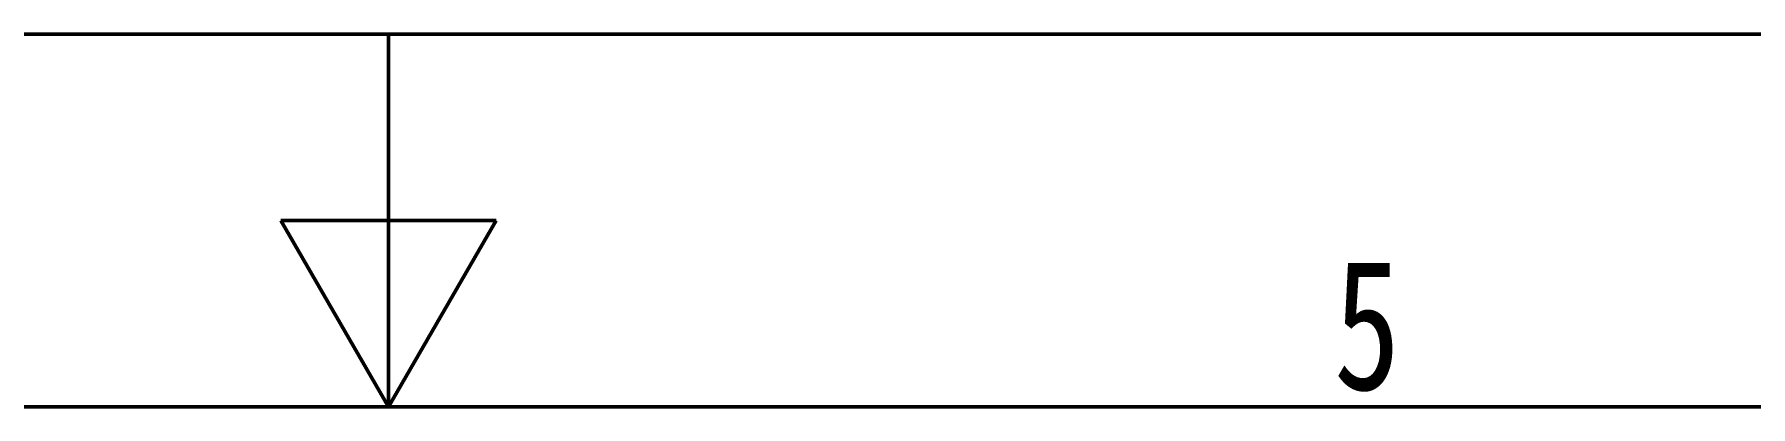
# Model space of a CAD drawing. Header units: millimetres. Extents: x -68339142 to 208, y -167 to 82456658.
# Drawn here: x -68334766 to -68333761, y 82452401 to 82452619 of the extents above; entities that cross this region are included whole.
import ezdxf

# ---------------------------------------------------------------- set-up
doc = ezdxf.new("R2010")
doc.units = ezdxf.units.MM
doc.header["$MEASUREMENT"] = 0
doc.layers.add('Border (ISO)', color=7, linetype='Continuous', lineweight=50)
doc.layers.add('I8符号标注层', color=3, linetype='Continuous', lineweight=9)
doc.styles.add('I(3.5)', font='simfang.ttf', dxfattribs={"width": 0.75})

# ---------------------------------------------------------------- blocks, each defined once
blk = doc.blocks.new('Borders A3')
at = {"layer": 'Border (ISO)'}
for p, q in [((0, 297), (420, 297)), ((210, 287), (210, 297)), ((207.113, 292), (212.887, 292)), ((210, 287), (207.113, 292)), ((210, 287), (212.887, 292)), ((10, 287), (410, 287))]:
    blk.add_line(p, q, dxfattribs=at)
at = {"layer": 'I8符号标注层', "insert": (236.25, 287.4), "char_height": 3.5, "attachment_point": 8, "style": 'I(3.5)'}
blk.add_mtext('5', dxfattribs=at)

msp = doc.modelspace()

# ---------------------------------------------------------------- block references
at = {"xscale": 21.8262244274396, "yscale": 21.8262244274396, "zscale": 21.8262244274396}
msp.add_blockref('Borders A3', (-68339142.31944, 82446137.04862), dxfattribs=at)

doc.saveas('drawing.dxf')
